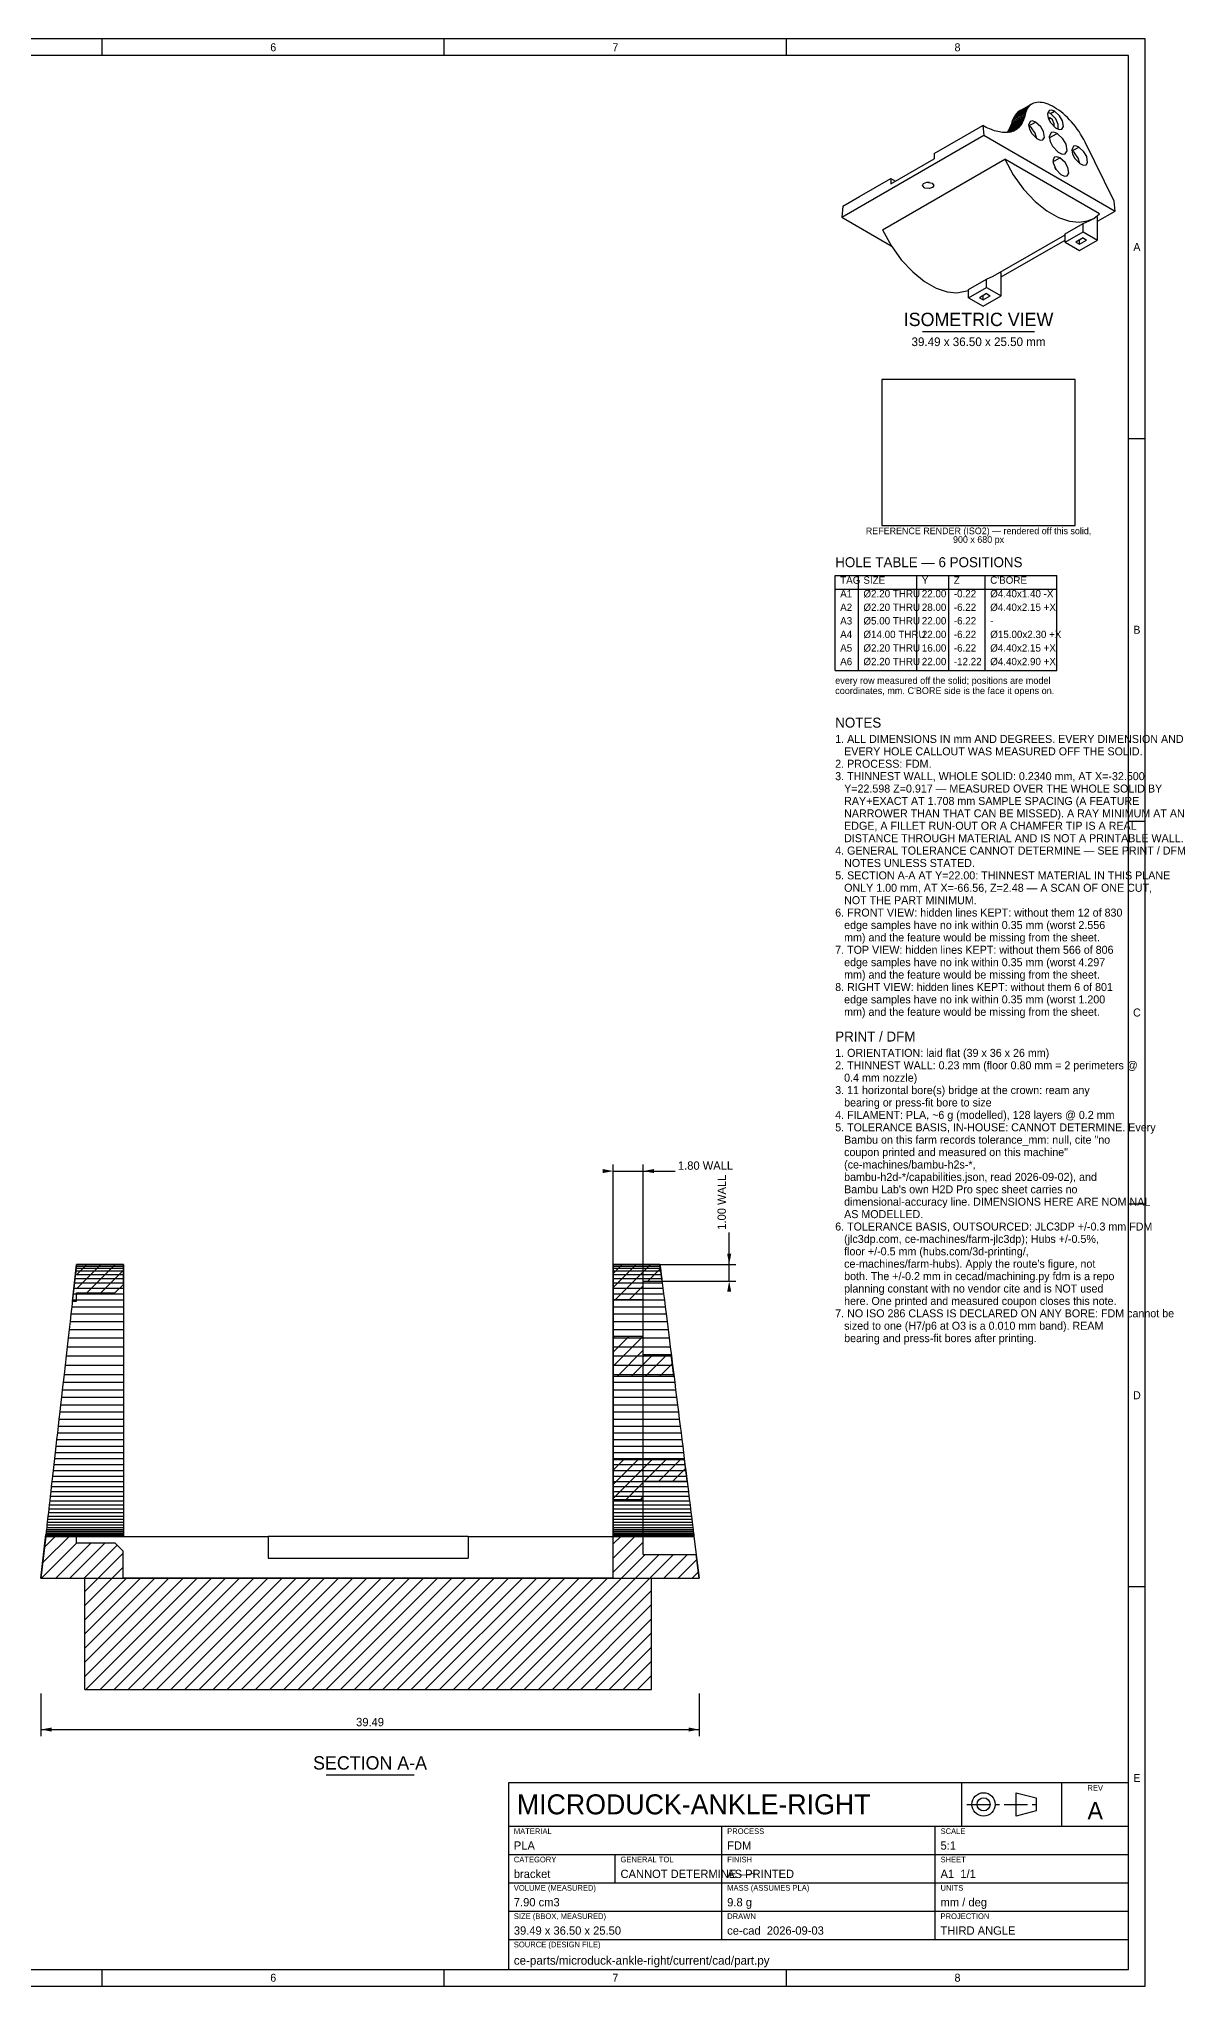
# Model space of a CAD drawing. Header units: millimetres. Extents: x 5 to 848, y 5 to 589.
# Drawn here: x 504 to 848, y 5 to 589 of the extents above; entities that cross this region are included whole.
import ezdxf
from ezdxf.enums import TextEntityAlignment as Align

# ---------------------------------------------------------------- set-up
doc = ezdxf.new("R2010")
doc.units = ezdxf.units.MM
doc.linetypes.add('CENTER', pattern=[11.2, 7, -1.4, 1.4, -1.4])
for name, color, linetype in [('CENTER', 4, 'CENTER'), ('DIM', 3, 'CONTINUOUS'), ('FRAME', 7, 'CONTINUOUS'), ('HATCH', 5, 'CONTINUOUS'), ('SECTION', 7, 'CONTINUOUS'), ('TEXT', 3, 'CONTINUOUS'), ('TITLE', 7, 'CONTINUOUS'), ('VISIBLE', 7, 'CONTINUOUS')]:
    doc.layers.add(name, color=color, linetype=linetype)

msp = doc.modelspace()

# ---------------------------------------------------------------- linework, layer by layer
at = {"layer": 'CENTER'}
msp.add_line((782.5, 59.5), (804.75, 59.5), dxfattribs=at)
at = {"layer": 'DIM'}
for p, q in [((676.43, 136.043752), (676.43, 251.4375)), ((685.43, 136.043752), (685.43, 251.4375)), ((676.43, 249.4375), (685.43, 249.4375)), ((685.43, 249.4375), (695.03, 249.4375)), ((711.2, 221.4375), (711.2, 231.0375)), ((686.945829, 221.4375), (713.2, 221.4375)), ((686.945829, 216.4375), (713.2, 216.4375)), ((711.2, 216.4375), (711.2, 221.4375)), ((504.75, 92.7375), (504.75, 79.9375)), ((702.2, 92.7375), (702.2, 79.9375)), ((504.75, 81.9375), (702.2, 81.9375))]:
    msp.add_line(p, q, dxfattribs=at)
for points in [[(676.43, 249.4375), (673.23, 250.0455), (673.23, 248.8295)], [(685.43, 249.4375), (688.63, 248.8295), (688.63, 250.0455)], [(711.2, 221.4375), (711.808, 224.6375), (710.592, 224.6375)], [(711.2, 216.4375), (710.592, 213.2375), (711.808, 213.2375)], [(504.75, 81.9375), (507.95, 81.3295), (507.95, 82.5455)], [(702.2, 81.9375), (699, 82.5455), (699, 81.3295)]]:
    msp.add_solid(points, dxfattribs=at)
at = {"layer": 'FRAME'}
for p, q in [((831, 584), (10, 584)), ((831, 10), (831, 584)), ((831, 66), (645, 66)), ((645, 66), (645, 10)), ((831, 10), (831, 66)), ((10, 10), (831, 10)), ((645, 10), (831, 10))]:
    msp.add_line(p, q, dxfattribs=at)
at = {"layer": 'HATCH'}
for p, q in [((515.43, 214.115429), (522.752071, 221.4375)), ((515.43, 218.35807), (518.50943, 221.4375)), ((518.494712, 212.9375), (526.994712, 221.4375)), ((522.737352, 212.9375), (529.48, 219.680148)), ((676.38, 214.489997), (683.327503, 221.4375)), ((676.38, 218.732638), (679.084862, 221.4375)), ((677.070143, 210.9375), (687.570143, 221.4375)), ((686.812784, 216.4375), (690.583737, 220.208453)), ((691.055425, 216.4375), (691.055431, 216.437506)), ((529.479639, 215.437146), (529.48, 215.437507)), ((681.312784, 210.9375), (685.43, 215.054716)), ((676.38, 190.910318), (685.407182, 199.9375)), ((676.38, 195.152959), (681.164541, 199.9375)), ((676.38, 199.395599), (676.921901, 199.9375)), ((677.649823, 187.9375), (685.43, 195.717677)), ((681.892464, 187.9375), (688.392464, 194.4375)), ((686.135104, 187.9375), (692.635104, 194.4375)), ((690.377745, 187.9375), (694.148698, 191.708453)), ((694.620386, 187.9375), (694.620392, 187.937506)), ((676.38, 151.227457), (688.090043, 162.9375)), ((676.38, 155.470098), (683.847402, 162.9375)), ((676.38, 159.712739), (679.604761, 162.9375)), ((685.832684, 156.4375), (692.332684, 162.9375)), ((690.075324, 156.4375), (696.575324, 162.9375)), ((694.317965, 156.4375), (698.088918, 160.208453)), ((680.332684, 150.9375), (685.43, 156.034816)), ((698.560606, 156.4375), (698.560612, 156.437506)), ((684.575324, 150.9375), (685.43, 151.792176)), ((505.266277, 131.891099), (513.812677, 140.4375)), ((505.809481, 136.676945), (509.570037, 140.4375)), ((504.960318, 127.3425), (515.555318, 137.9375)), ((509.202959, 127.3425), (519.797959, 137.9375)), ((513.445599, 127.3425), (524.040599, 137.9375)), ((517.68824, 127.3425), (527.613319, 137.267579)), ((517.93, 123.341619), (529.43, 134.841619)), ((645.503586, 93.9375), (686.003586, 134.4375)), ((649.746227, 93.9375), (690.246227, 134.4375)), ((653.988867, 93.9375), (694.488867, 134.4375)), ((676.43, 133.349195), (683.018305, 139.9375)), ((676.43, 137.591836), (678.775664, 139.9375)), ((676.43, 129.106555), (685.43, 138.106555)), ((691.636508, 127.3425), (698.731508, 134.4375)), ((517.93, 119.098979), (529.43, 130.598979)), ((695.879149, 127.3425), (701.497252, 132.960603)), ((700.121789, 127.3425), (701.968946, 129.189656)), ((517.93, 97.885775), (547.386725, 127.3425)), ((517.93, 102.128416), (543.144084, 127.3425)), ((517.93, 106.371057), (538.901443, 127.3425)), ((517.93, 110.613697), (534.658803, 127.3425)), ((517.93, 114.856338), (530.416162, 127.3425)), ((518.224365, 93.9375), (551.629365, 127.3425)), ((522.467006, 93.9375), (555.872006, 127.3425)), ((526.709647, 93.9375), (560.114647, 127.3425)), ((530.952288, 93.9375), (564.357288, 127.3425)), ((535.194928, 93.9375), (568.599928, 127.3425)), ((539.437569, 93.9375), (572.842569, 127.3425)), ((543.68021, 93.9375), (577.08521, 127.3425)), ((547.92285, 93.9375), (581.32785, 127.3425)), ((552.165491, 93.9375), (585.570491, 127.3425)), ((556.408132, 93.9375), (589.813132, 127.3425)), ((560.650772, 93.9375), (594.055772, 127.3425)), ((564.893413, 93.9375), (598.298413, 127.3425)), ((569.136054, 93.9375), (602.541054, 127.3425)), ((573.378694, 93.9375), (606.783694, 127.3425)), ((577.621335, 93.9375), (611.026335, 127.3425)), ((581.863976, 93.9375), (615.268976, 127.3425)), ((586.106616, 93.9375), (619.511616, 127.3425)), ((590.349257, 93.9375), (623.754257, 127.3425)), ((594.591898, 93.9375), (627.996898, 127.3425)), ((598.834538, 93.9375), (632.239538, 127.3425)), ((603.077179, 93.9375), (636.482179, 127.3425)), ((607.31982, 93.9375), (640.72482, 127.3425)), ((611.562461, 93.9375), (644.967461, 127.3425)), ((615.805101, 93.9375), (649.210101, 127.3425)), ((620.047742, 93.9375), (653.452742, 127.3425)), ((624.290383, 93.9375), (657.695383, 127.3425)), ((628.533023, 93.9375), (661.938023, 127.3425)), ((632.775664, 93.9375), (666.180664, 127.3425)), ((637.018305, 93.9375), (670.423305, 127.3425)), ((641.260945, 93.9375), (674.665945, 127.3425)), ((658.231508, 93.9375), (687.93, 123.635992)), ((662.474149, 93.9375), (687.93, 119.393351)), ((666.716789, 93.9375), (687.93, 115.150711)), ((670.95943, 93.9375), (687.93, 110.90807)), ((675.202071, 93.9375), (687.93, 106.665429)), ((679.444712, 93.9375), (687.93, 102.422788)), ((683.687352, 93.9375), (687.93, 98.180148)), ((687.929993, 93.9375), (687.93, 93.937507))]:
    msp.add_line(p, q, dxfattribs=at)
at = {"layer": 'SECTION'}
for p, q in [((514.181475, 210.4375), (515.43, 221.4375)), ((529.48, 221.4375), (515.43, 221.4375)), ((529.48, 215.4375), (529.48, 221.4375)), ((676.38, 210.9375), (676.38, 221.4375)), ((690.43, 221.4375), (676.38, 221.4375)), ((685.43, 210.9375), (685.43, 216.4375)), ((685.43, 216.4375), (691.055432, 216.4375)), ((691.055432, 216.4375), (690.43, 221.4375)), ((514.181475, 210.4375), (515.43, 210.4375)), ((515.43, 212.9375), (526.93, 212.9375)), ((515.43, 210.4375), (515.43, 212.9375)), ((526.93, 212.9375), (529.48, 215.4375)), ((676.38, 210.9375), (685.43, 210.9375)), ((676.38, 187.9375), (676.38, 199.9375)), ((676.38, 199.9375), (685.43, 199.9375)), ((685.43, 194.4375), (685.43, 199.9375)), ((685.43, 194.4375), (693.807331, 194.4375)), ((694.620393, 187.9375), (693.807331, 194.4375)), ((676.38, 187.9375), (694.620393, 187.9375)), ((676.38, 150.9375), (676.38, 162.9375)), ((676.38, 162.9375), (697.747551, 162.9375)), ((698.560613, 156.4375), (697.747551, 162.9375)), ((685.43, 150.9375), (685.43, 156.4375)), ((685.43, 156.4375), (698.560613, 156.4375)), ((676.38, 150.9375), (685.43, 150.9375)), ((504.75, 127.3425), (506.236313, 140.4375)), ((506.236313, 140.4375), (515.43, 140.4375)), ((515.43, 137.9375), (515.43, 140.4375)), ((515.43, 137.9375), (526.93, 137.9375)), ((526.93, 137.9375), (529.43, 135.48652)), ((529.43, 127.3425), (529.43, 135.48652)), ((676.43, 127.3425), (676.43, 139.9375)), ((676.43, 139.9375), (685.43, 139.9375)), ((685.43, 134.4375), (685.43, 139.9375)), ((685.43, 134.4375), (701.312512, 134.4375)), ((702.2, 127.3425), (701.312512, 134.4375)), ((504.75, 127.3425), (517.93, 127.3425)), ((517.93, 93.9375), (517.93, 127.3425)), ((676.43, 127.3425), (529.43, 127.3425)), ((687.93, 127.3425), (702.2, 127.3425)), ((687.93, 93.9375), (687.93, 127.3425)), ((517.93, 93.9375), (687.93, 93.9375))]:
    msp.add_line(p, q, dxfattribs=at)
at = {"layer": 'TEXT'}
for p, q in [((769.2, 501.27944), (802.8, 501.27944)), ((590.275, 68.3375), (616.675, 68.3375))]:
    msp.add_line(p, q, dxfattribs=at)
at = {"layer": 'TITLE'}
for p, q in [((836, 589), (5, 589)), ((523.125, 584), (523.125, 589)), ((625.75, 584), (625.75, 589)), ((728.375, 584), (728.375, 589)), ((836, 5), (836, 589)), ((815, 486.87944), (757, 486.87944)), ((757, 486.87944), (757, 443.057218)), ((815, 443.057218), (815, 486.87944)), ((831, 469.2), (836, 469.2)), ((757, 443.057218), (815, 443.057218)), ((743, 428.057218), (809.48, 428.057218)), ((743, 399.567218), (743, 428.057218)), ((749.96, 399.567218), (749.96, 428.057218)), ((767.48, 399.567218), (767.48, 428.057218)), ((777.08, 399.567218), (777.08, 428.057218)), ((788, 399.567218), (788, 428.057218)), ((809.48, 399.567218), (809.48, 428.057218)), ((743, 423.987218), (809.48, 423.987218)), ((743, 399.567218), (809.48, 399.567218)), ((831, 354.4), (836, 354.4)), ((831, 239.6), (836, 239.6)), ((831, 124.8), (836, 124.8)), ((781, 53), (781, 66)), ((811, 53), (811, 66)), ((797.3, 56), (797.3, 63)), ((797.3, 63), (803.25, 61.46)), ((803.25, 61.46), (803.25, 57.54)), ((645, 53), (831, 53)), ((709, 19), (709, 53)), ((773, 19), (773, 53)), ((803.25, 57.54), (797.3, 56)), ((645, 44.5), (831, 44.5)), ((677, 36), (677, 44.5)), ((645, 36), (831, 36)), ((645, 27.5), (831, 27.5)), ((645, 19), (831, 19)), ((523.125, 5), (523.125, 10)), ((625.75, 5), (625.75, 10)), ((728.375, 5), (728.375, 10)), ((5, 5), (836, 5))]:
    msp.add_line(p, q, dxfattribs=at)
for radius in [3.5, 1.96]:
    msp.add_circle((787.5, 59.5), radius, dxfattribs=at)
at = {"layer": 'VISIBLE'}
for p, q in [((796.226289, 564.648234), (800.072962, 566.869111)), ((796.468237, 565.204201), (800.239551, 567.38157)), ((796.748837, 565.718218), (800.446919, 567.853307)), ((797.066903, 566.188112), (800.694189, 568.282327)), ((797.421089, 566.611894), (797.066903, 566.188112)), ((797.421089, 566.611894), (800.980316, 568.666815)), ((797.809896, 566.987772), (797.421089, 566.611894)), ((797.809896, 566.987772), (801.304088, 569.005144)), ((798.23168, 567.314155), (797.809896, 566.987772)), ((798.23168, 567.314155), (801.664135, 569.295884)), ((798.684656, 567.589663), (798.23168, 567.314155)), ((798.684656, 567.589663), (802.058936, 569.537804)), ((800.072962, 566.869111), (799.947857, 566.3181)), ((800.239551, 567.38157), (800.072962, 566.869111)), ((800.446919, 567.853307), (800.239551, 567.38157)), ((800.694189, 568.282327), (800.446919, 567.853307)), ((800.980316, 568.666815), (800.694189, 568.282327)), ((801.304088, 569.005144), (800.980316, 568.666815)), ((801.664135, 569.295884), (801.304088, 569.005144)), ((802.058936, 569.537804), (801.664135, 569.295884)), ((802.486819, 569.729881), (802.058936, 569.537804)), ((802.945974, 569.871302), (802.486819, 569.729881)), ((803.434459, 569.961469), (802.945974, 569.871302)), ((803.950207, 570), (803.434459, 569.961469)), ((804.491037, 569.986733), (803.950207, 570)), ((805.05466, 569.921723), (804.491037, 569.986733)), ((805.638693, 569.805246), (805.05466, 569.921723)), ((806.240663, 569.637794), (805.638693, 569.805246)), ((806.858026, 569.420077), (806.240663, 569.637794)), ((807.180423, 567.550768), (806.676753, 566.414196)), ((807.558047, 566.633324), (806.738506, 566.937964)), ((807.488168, 569.153014), (806.858026, 569.420077)), ((807.886231, 567.663169), (807.180423, 567.550768)), ((808.133584, 568.793088), (807.488168, 569.153014)), ((807.558047, 566.633324), (808.772116, 567.334267)), ((809.14004, 565.02261), (807.558047, 566.633324)), ((808.772116, 567.334267), (807.886231, 567.663169)), ((809.431206, 568.043906), (808.133584, 568.793088)), ((810.317065, 565.919044), (808.772116, 567.334267)), ((810.082648, 567.61693), (809.431206, 568.043906)), ((810.73602, 567.124078), (810.082648, 567.61693)), ((811.385766, 566.591594), (810.73602, 567.124078)), ((812.029137, 566.021731), (811.385766, 566.591594)), ((782.040821, 560.022539), (787.27579, 563.044949)), ((787.27579, 563.044949), (787.613239, 560.124713)), ((787.795116, 562.754513), (787.27579, 563.044949)), ((788.311451, 562.484584), (787.795116, 562.754513)), ((788.824137, 562.235507), (788.311451, 562.484584)), ((789.332519, 562.0076), (788.824137, 562.235507)), ((789.835948, 561.801154), (789.332519, 562.0076)), ((790.333782, 561.616433), (789.835948, 561.801154)), ((790.825383, 561.453672), (790.333782, 561.616433)), ((791.310125, 561.31308), (790.825383, 561.453672)), ((791.787389, 561.194835), (791.310125, 561.31308)), ((792.256565, 561.099089), (791.787389, 561.194835)), ((792.717054, 561.025964), (792.256565, 561.099089)), ((793.168268, 560.975554), (792.717054, 561.025964)), ((793.609631, 560.947923), (793.168268, 560.975554)), ((794.040579, 560.943105), (793.609631, 560.947923)), ((794.460563, 560.961108), (794.040579, 560.943105)), ((794.869045, 561.001909), (794.460563, 560.961108)), ((794.577249, 561.037778), (794.522904, 560.967335)), ((794.577249, 561.037778), (798.918171, 563.544011)), ((794.834369, 561.411996), (794.577249, 561.037778)), ((794.834369, 561.411996), (799.118672, 563.885539)), ((795.075152, 561.805919), (794.834369, 561.411996)), ((794.852302, 561.000236), (798.700478, 563.221982)), ((795.265505, 561.065454), (794.869045, 561.001909)), ((795.075152, 561.805919), (799.301723, 564.246131)), ((795.299292, 562.219045), (795.075152, 561.805919)), ((795.249494, 561.062888), (798.465869, 562.919863)), ((795.649435, 561.151664), (795.265505, 561.065454)), ((795.299292, 562.219045), (799.467091, 564.625325)), ((795.506502, 562.650845), (795.299292, 562.219045)), ((795.506502, 562.650845), (799.614566, 565.022637)), ((795.696518, 563.10077), (795.506502, 562.650845)), ((795.634264, 561.148257), (798.214644, 562.63804)), ((796.020347, 561.260427), (795.649435, 561.151664)), ((795.696518, 563.10077), (799.743958, 565.43756)), ((795.869096, 563.568244), (795.696518, 563.10077)), ((795.869096, 563.568244), (799.855102, 565.869565)), ((796.024017, 564.05267), (795.869096, 563.568244)), ((796.006196, 561.256278), (797.947125, 562.376873)), ((796.377765, 561.391606), (796.020347, 561.260427)), ((796.024017, 564.05267), (799.947857, 566.3181)), ((796.226289, 564.648234), (796.024017, 564.05267)), ((796.468237, 565.204201), (796.226289, 564.648234)), ((796.365009, 561.386924), (797.663652, 562.136696)), ((796.721234, 561.545032), (796.377765, 561.391606)), ((796.748837, 565.718218), (796.468237, 565.204201)), ((796.71096, 561.540442), (797.364589, 561.917815)), ((797.050315, 561.72051), (796.721234, 561.545032)), ((797.066903, 566.188112), (796.748837, 565.718218)), ((797.364589, 561.917815), (797.050315, 561.72051)), ((797.663652, 562.136696), (797.364589, 561.917815)), ((797.947125, 562.376873), (797.663652, 562.136696)), ((798.214644, 562.63804), (797.947125, 562.376873)), ((798.465869, 562.919863), (798.214644, 562.63804)), ((798.700478, 563.221982), (798.465869, 562.919863)), ((798.918171, 563.544011), (798.700478, 563.221982)), ((799.118672, 563.885539), (798.918171, 563.544011)), ((799.301723, 564.246131), (799.118672, 563.885539)), ((799.467091, 564.625325), (799.301723, 564.246131)), ((799.614566, 565.022637), (799.467091, 564.625325)), ((799.743958, 565.43756), (799.614566, 565.022637)), ((799.855102, 565.869565), (799.743958, 565.43756)), ((799.947857, 566.3181), (799.855102, 565.869565)), ((801.515763, 564.280275), (801.012093, 563.143703)), ((801.012093, 563.143703), (801.261712, 561.938925)), ((801.083511, 562.895249), (801.023684, 562.92892)), ((801.083511, 562.895249), (803.107456, 564.063774)), ((801.864248, 562.292008), (801.083511, 562.895249)), ((801.261712, 561.938925), (801.93572, 560.646017)), ((802.221571, 564.392676), (801.515763, 564.280275)), ((802.971522, 560.725786), (801.864248, 562.292008)), ((801.93572, 560.646017), (803.433694, 559.093778)), ((803.107456, 564.063774), (802.221571, 564.392676)), ((803.443668, 559.086921), (802.971522, 560.725786)), ((804.652405, 562.648551), (803.107456, 564.063774)), ((805.484058, 561.211094), (804.652405, 562.648551)), ((805.767832, 559.465492), (805.484058, 561.211094)), ((806.676753, 566.414196), (806.926372, 565.209418)), ((807.558047, 565.262697), (806.859172, 565.403439)), ((806.926372, 565.209418), (807.60038, 563.91651)), ((807.027498, 564.956384), (807.558047, 565.262697)), ((807.732756, 560.922151), (807.160404, 559.630592)), ((807.181223, 559.313422), (809.541498, 560.676128)), ((808.147442, 564.741504), (807.558047, 565.262697)), ((807.60038, 563.91651), (809.098354, 562.364271)), ((808.534811, 561.049879), (807.732756, 560.922151)), ((808.705296, 563.581432), (808.147442, 564.741504)), ((809.541498, 560.676128), (808.534811, 561.049879)), ((808.64709, 562.718087), (808.705296, 563.581432)), ((809.098354, 562.364271), (810.133442, 561.88617)), ((809.839771, 563.331547), (809.14004, 565.02261)), ((811.297122, 559.067919), (809.541498, 560.676128)), ((809.87522, 561.958073), (809.839771, 563.331547)), ((810.133442, 561.88617), (810.957718, 561.97815)), ((811.148718, 564.481587), (810.317065, 565.919044)), ((810.957718, 561.97815), (811.432492, 562.735985)), ((811.432492, 562.735985), (811.148718, 564.481587)), ((812.663413, 565.416899), (812.029137, 566.021731)), ((813.285908, 564.779657), (812.663413, 565.416899)), ((813.893991, 564.112702), (813.285908, 564.779657)), ((814.485087, 563.418854), (813.893991, 564.112702)), ((815.056698, 562.701049), (814.485087, 563.418854)), ((815.606404, 561.962323), (815.056698, 562.701049)), ((816.13188, 561.205802), (815.606404, 561.962323)), ((816.630904, 560.434687), (816.13188, 561.205802)), ((745, 535.521948), (787.613239, 560.124713)), ((772.663535, 554.60856), (782.040821, 560.022539)), ((787.613239, 560.124713), (827, 537.384755)), ((803.433694, 559.093778), (804.468782, 558.615677)), ((804.468782, 558.615677), (805.293058, 558.707657)), ((805.293058, 558.707657), (805.767832, 559.465492)), ((807.160404, 559.630592), (807.444062, 558.261526)), ((807.444062, 558.261526), (808.20998, 556.792313)), ((808.20998, 556.792313), (809.912224, 555.028404)), ((809.912224, 555.028404), (811.08846, 554.485108)), ((812.242182, 557.434446), (811.297122, 559.067919)), ((812.025137, 554.589631), (812.564653, 555.450807)), ((812.564653, 555.450807), (812.242182, 557.434446)), ((814.464835, 556.804125), (813.961165, 555.667552)), ((813.961165, 555.667552), (814.210785, 554.462774)), ((814.032583, 555.419099), (813.972756, 555.452769)), ((814.032583, 555.419099), (816.056528, 556.587624)), ((814.813321, 554.815858), (814.032583, 555.419099)), ((815.170643, 556.916525), (814.464835, 556.804125)), ((815.920594, 553.249636), (814.813321, 554.815858)), ((816.056528, 556.587624), (815.170643, 556.916525)), ((817.601477, 555.1724), (816.056528, 556.587624)), ((817.101363, 559.652238), (816.630904, 560.434687)), ((817.541268, 558.861768), (817.101363, 559.652238)), ((817.948757, 558.066619), (817.541268, 558.861768)), ((818.43313, 553.734944), (817.601477, 555.1724)), ((826.662552, 540.304992), (817.948757, 558.066619)), ((757.208589, 531.757838), (793.897627, 552.940264)), ((759.714462, 545.515069), (772.663535, 552.991219)), ((772.663535, 554.60856), (772.663535, 552.991219)), ((822.297556, 536.543557), (793.897627, 552.940264)), ((793.897627, 552.940264), (796.432231, 548.261645)), ((808.314826, 552.11795), (810.391868, 553.317131)), ((808.800175, 553.533632), (808.349969, 552.889789)), ((808.349969, 552.889789), (808.363002, 551.821605)), ((808.363002, 551.821605), (809.220132, 549.899374)), ((809.505983, 553.646032), (808.800175, 553.533632)), ((809.327621, 549.745477), (808.891502, 550.437866)), ((809.220132, 549.899374), (810.718107, 548.347134)), ((810.391868, 553.317131), (809.505983, 553.646032)), ((811.936817, 551.901907), (810.391868, 553.317131)), ((811.08846, 554.485108), (812.025137, 554.589631)), ((812.76847, 550.464451), (811.936817, 551.901907)), ((813.052245, 548.718849), (812.76847, 550.464451)), ((814.210785, 554.462774), (814.884792, 553.169867)), ((814.884792, 553.169867), (816.382767, 551.617627)), ((816.39274, 551.61077), (815.920594, 553.249636)), ((816.382767, 551.617627), (817.417854, 551.139527)), ((817.417854, 551.139527), (818.24213, 551.231507)), ((818.24213, 551.231507), (818.716905, 551.989342)), ((818.716905, 551.989342), (818.43313, 553.734944)), ((750.337176, 541.71843), (759.714462, 547.132409)), ((759.714462, 547.132409), (761.11512, 546.323739)), ((759.714462, 547.132409), (759.714462, 545.515069)), ((769.192498, 545.05217), (769.514595, 545.62303)), ((769.923761, 544.252097), (769.192498, 545.05217)), ((769.514595, 545.62303), (770.500861, 545.997475)), ((771.241473, 544.106866), (769.923761, 544.252097)), ((771.316087, 545.986689), (770.426247, 545.986689)), ((770.500861, 545.997475), (772.058166, 545.737484)), ((772.22774, 544.481311), (771.241473, 544.106866)), ((772.058166, 545.737484), (772.549836, 545.05217)), ((772.549836, 545.05217), (772.22774, 544.481311)), ((796.432231, 548.261645), (799.512482, 543.957439)), ((799.512482, 543.957439), (802.945459, 540.28264)), ((810.718107, 548.347134), (811.753194, 547.869034)), ((811.753194, 547.869034), (812.57747, 547.961014)), ((812.57747, 547.961014), (813.052245, 548.718849)), ((745.306198, 538.813794), (745, 535.521948)), ((745.306198, 538.813794), (750.337176, 541.71843)), ((802.945459, 540.28264), (806.511277, 537.415843)), ((806.511277, 537.415843), (810.002184, 535.43702)), ((821.654191, 534.298351), (827, 537.384755)), ((827, 537.384755), (826.662552, 540.304992)), ((745, 535.521948), (759.811231, 526.97068)), ((757.208589, 531.757838), (759.743193, 527.079219)), ((810.002184, 535.43702), (813.255339, 534.332216)), ((811.942387, 530.550388), (817.337834, 533.665451)), ((813.255339, 534.332216), (816.170263, 534.021892)), ((816.170263, 534.021892), (818.707447, 534.40267)), ((817.337834, 533.665451), (819.348005, 534.499882)), ((817.337834, 531.183289), (817.337834, 533.665451)), ((818.707447, 534.40267), (820.535004, 535.185196)), ((819.348005, 534.499882), (820.535004, 535.185196)), ((820.535004, 535.185196), (822.297556, 536.543557)), ((821.348574, 535.720825), (821.654191, 535.544376)), ((821.654191, 528.691238), (821.654191, 535.544376)), ((759.743193, 527.079219), (762.823444, 522.775013)), ((790.428411, 517.803147), (811.942387, 530.224247)), ((792.734597, 517.601615), (811.942387, 528.691238)), ((811.942387, 528.068226), (817.337834, 531.183289)), ((811.942387, 528.068226), (811.942387, 530.550388)), ((811.942387, 528.068226), (816.258745, 525.576176)), ((817.337834, 529.314251), (815.179655, 528.068226)), ((815.179655, 528.068226), (816.258745, 527.445213)), ((816.258745, 525.576176), (821.654191, 528.691238)), ((816.258745, 527.445213), (818.416923, 528.691238)), ((816.258745, 527.445213), (816.258745, 528.691238)), ((817.337834, 531.183289), (821.654191, 528.691238)), ((817.337834, 529.314251), (818.416923, 528.691238)), ((762.823444, 522.775013), (766.256421, 519.100214)), ((766.256421, 519.100214), (769.822239, 516.233417)), ((769.822239, 516.233417), (773.313146, 514.254594)), ((773.313146, 514.254594), (776.566301, 513.14979)), ((783.022792, 513.853653), (788.418239, 516.968715)), ((783.022792, 511.37149), (788.418239, 514.486553)), ((788.418239, 516.968715), (790.428411, 517.803147)), ((788.418239, 514.486553), (788.418239, 516.968715)), ((788.418239, 514.486553), (792.734597, 511.994503)), ((792.486062, 518.991132), (792.734597, 518.84764)), ((792.734597, 511.994503), (792.734597, 518.84764)), ((776.566301, 513.14979), (779.481225, 512.839466)), ((779.481225, 512.839466), (783.022792, 513.58663)), ((783.005877, 513.579245), (783.022792, 513.569478)), ((783.022792, 511.37149), (783.022792, 513.853653)), ((783.022792, 511.37149), (787.33915, 508.87944)), ((788.418239, 512.617515), (786.260061, 511.37149)), ((786.260061, 511.37149), (787.33915, 510.748478)), ((787.33915, 508.87944), (792.734597, 511.994503)), ((787.33915, 510.748478), (789.497329, 511.994503)), ((787.33915, 510.748478), (787.33915, 511.994503)), ((788.418239, 512.617515), (789.497329, 511.994503)), ((815, 486.87944), (757, 486.87944)), ((757, 486.87944), (757, 443.057218)), ((815, 443.057218), (815, 486.87944)), ((757, 443.057218), (815, 443.057218)), ((514.9566, 217.266657), (514.800958, 215.895391)), ((515.092156, 218.460965), (514.9566, 217.266657)), ((514.9566, 217.266657), (529.48, 217.266657)), ((515.207055, 219.473263), (515.092156, 218.460965)), ((515.092156, 218.460965), (529.48, 218.460965)), ((515.300808, 220.299268), (515.207055, 219.473263)), ((515.207055, 219.473263), (529.48, 219.473263)), ((515.37302, 220.935486), (515.300808, 220.299268)), ((515.300808, 220.299268), (529.48, 220.299268)), ((515.423386, 221.379225), (515.37302, 220.935486)), ((515.37302, 220.935486), (529.48, 220.935486)), ((515.43, 221.4375), (515.423386, 221.379225)), ((515.423386, 221.379225), (529.48, 221.379225)), ((529.48, 221.4375), (529.48, 221.379225)), ((529.48, 221.379225), (529.48, 220.935486)), ((529.48, 220.935486), (529.48, 220.299268)), ((529.48, 220.299268), (529.48, 219.473263)), ((529.48, 219.473263), (529.48, 218.460965)), ((529.48, 218.460965), (529.48, 217.266657)), ((529.48, 217.266657), (529.48, 215.895391)), ((676.38, 221.4375), (676.38, 221.379225)), ((676.38, 221.379225), (676.38, 220.935486)), ((676.38, 221.379225), (690.437289, 221.379225)), ((676.38, 220.935486), (676.38, 220.299268)), ((676.38, 220.935486), (690.492795, 220.935486)), ((676.38, 220.299268), (676.38, 219.473263)), ((676.38, 220.299268), (690.572377, 220.299268)), ((676.38, 219.473263), (676.38, 218.460965)), ((676.38, 219.473263), (690.675699, 219.473263)), ((676.38, 218.460965), (676.38, 217.266657)), ((676.38, 218.460965), (690.802324, 218.460965)), ((676.38, 217.266657), (676.38, 215.895391)), ((676.38, 217.266657), (690.951716, 217.266657)), ((690.43, 221.4375), (690.437289, 221.379225)), ((690.437289, 221.379225), (690.492795, 220.935486)), ((690.492795, 220.935486), (690.572377, 220.299268)), ((690.572377, 220.299268), (690.675699, 219.473263)), ((690.675699, 219.473263), (690.802324, 218.460965)), ((690.802324, 218.460965), (690.951716, 217.266657)), ((690.951716, 217.266657), (691.123242, 215.895391)), ((514.220514, 210.781451), (513.991922, 208.767466)), ((514.432135, 212.645915), (514.220514, 210.781451)), ((514.220514, 210.781451), (529.48, 210.781451)), ((514.625889, 214.352969), (514.432135, 212.645915)), ((514.432135, 212.645915), (529.48, 212.645915)), ((514.800958, 215.895391), (514.625889, 214.352969)), ((514.625889, 214.352969), (529.48, 214.352969)), ((514.800958, 215.895391), (529.48, 215.895391)), ((529.48, 215.895391), (529.48, 214.352969)), ((529.48, 214.352969), (529.48, 212.645915)), ((529.48, 212.645915), (529.48, 210.781451)), ((529.48, 210.781451), (529.48, 208.767466)), ((676.38, 215.895391), (676.38, 214.352969)), ((676.38, 215.895391), (691.123242, 215.895391)), ((676.38, 214.352969), (676.38, 212.645915)), ((676.38, 214.352969), (691.316178, 214.352969)), ((676.38, 212.645915), (676.38, 210.781451)), ((676.38, 212.645915), (691.529707, 212.645915)), ((676.38, 210.781451), (676.38, 208.767466)), ((676.38, 210.781451), (691.762926, 210.781451)), ((691.123242, 215.895391), (691.316178, 214.352969)), ((691.316178, 214.352969), (691.529707, 212.645915)), ((691.529707, 212.645915), (691.762926, 210.781451)), ((691.762926, 210.781451), (692.014848, 208.767466)), ((513.747326, 206.612478), (513.48776, 204.325606)), ((513.991922, 208.767466), (513.747326, 206.612478)), ((513.747326, 206.612478), (529.48, 206.612478)), ((513.991922, 208.767466), (529.48, 208.767466)), ((529.48, 208.767466), (529.48, 206.612478)), ((529.48, 206.612478), (529.48, 204.325606)), ((676.38, 208.767466), (676.38, 206.612478)), ((676.38, 208.767466), (692.014848, 208.767466)), ((676.38, 206.612478), (676.38, 204.325606)), ((676.38, 206.612478), (692.284408, 206.612478)), ((692.014848, 208.767466), (692.284408, 206.612478)), ((692.284408, 206.612478), (692.570464, 204.325606)), ((512.928173, 199.395419), (512.630518, 196.772963)), ((513.214324, 201.916522), (512.928173, 199.395419)), ((512.928173, 199.395419), (529.48, 199.395419)), ((513.48776, 204.325606), (513.214324, 201.916522)), ((513.214324, 201.916522), (529.48, 201.916522)), ((513.48776, 204.325606), (529.48, 204.325606)), ((529.48, 204.325606), (529.48, 201.916522)), ((529.48, 201.916522), (529.48, 199.395419)), ((529.48, 199.395419), (529.48, 196.772963)), ((676.38, 204.325606), (676.38, 201.916522)), ((676.38, 204.325606), (692.570464, 204.325606)), ((676.38, 201.916522), (676.38, 199.395419)), ((676.38, 201.916522), (692.871808, 201.916522)), ((676.38, 199.395419), (676.38, 196.772963)), ((676.38, 199.395419), (693.187163, 199.395419)), ((692.570464, 204.325606), (692.871808, 201.916522)), ((692.871808, 201.916522), (693.187163, 199.395419)), ((693.187163, 199.395419), (693.515197, 196.772963)), ((512.322619, 194.060247), (512.005777, 191.268748)), ((512.630518, 196.772963), (512.322619, 194.060247)), ((512.322619, 194.060247), (529.48, 194.060247)), ((512.630518, 196.772963), (529.48, 196.772963)), ((529.48, 196.772963), (529.48, 194.060247)), ((529.48, 194.060247), (529.48, 191.268748)), ((676.38, 196.772963), (676.38, 194.060247)), ((676.38, 196.772963), (693.515197, 196.772963)), ((676.38, 194.060247), (676.38, 191.268748)), ((676.38, 194.060247), (693.854521, 194.060247)), ((693.515197, 196.772963), (693.854521, 194.060247)), ((693.854521, 194.060247), (694.203699, 191.268748)), ((511.681334, 188.410275), (511.41996, 186.107474)), ((512.005777, 191.268748), (511.681334, 188.410275)), ((511.681334, 188.410275), (529.48, 188.410275)), ((512.005777, 191.268748), (529.48, 191.268748)), ((529.48, 191.268748), (529.48, 188.410275)), ((529.48, 188.410275), (529.48, 186.107474)), ((676.38, 191.268748), (676.38, 188.410275)), ((676.38, 191.268748), (694.203699, 191.268748)), ((676.38, 188.410275), (676.38, 186.107474)), ((676.38, 188.410275), (694.561255, 188.410275)), ((694.203699, 191.268748), (694.561255, 188.410275)), ((694.561255, 188.410275), (694.849304, 186.107474)), ((510.906777, 181.586129), (510.655623, 179.373358)), ((511.161665, 183.83179), (510.906777, 181.586129)), ((510.906777, 181.586129), (529.48, 181.586129)), ((511.41996, 186.107474), (511.161665, 183.83179)), ((511.161665, 183.83179), (529.48, 183.83179)), ((511.41996, 186.107474), (529.48, 186.107474)), ((529.48, 186.107474), (529.48, 183.83179)), ((529.48, 183.83179), (529.48, 181.586129)), ((529.48, 181.586129), (529.48, 179.373358)), ((676.38, 186.107474), (676.38, 183.83179)), ((676.38, 186.107474), (694.849304, 186.107474)), ((676.38, 183.83179), (676.38, 181.586129)), ((676.38, 183.83179), (695.133961, 183.83179)), ((676.38, 181.586129), (676.38, 179.373358)), ((676.38, 181.586129), (695.414863, 181.586129)), ((694.849304, 186.107474), (695.133961, 183.83179)), ((695.133961, 183.83179), (695.414863, 181.586129)), ((695.414863, 181.586129), (695.69165, 179.373358)), ((510.408522, 177.196303), (510.165791, 175.057744)), ((510.655623, 179.373358), (510.408522, 177.196303)), ((510.408522, 177.196303), (529.48, 177.196303)), ((510.655623, 179.373358), (529.48, 179.373358)), ((529.48, 179.373358), (529.48, 177.196303)), ((529.48, 177.196303), (529.48, 175.057744)), ((676.38, 179.373358), (676.38, 177.196303)), ((676.38, 179.373358), (695.69165, 179.373358)), ((676.38, 177.196303), (676.38, 175.057744)), ((676.38, 177.196303), (695.96397, 177.196303)), ((695.69165, 179.373358), (695.96397, 177.196303)), ((695.96397, 177.196303), (696.231474, 175.057744)), ((509.69467, 170.906985), (509.466882, 168.900084)), ((509.927738, 172.960412), (509.69467, 170.906985)), ((509.69467, 170.906985), (529.48, 170.906985)), ((510.165791, 175.057744), (509.927738, 172.960412)), ((509.927738, 172.960412), (529.48, 172.960412)), ((510.165791, 175.057744), (529.48, 175.057744)), ((529.48, 175.057744), (529.48, 172.960412)), ((529.48, 172.960412), (529.48, 170.906985)), ((529.48, 170.906985), (529.48, 168.900084)), ((676.38, 175.057744), (676.38, 172.960412)), ((676.38, 175.057744), (696.231474, 175.057744)), ((676.38, 172.960412), (676.38, 170.906985)), ((676.38, 172.960412), (696.493822, 172.960412)), ((676.38, 170.906985), (676.38, 168.900084)), ((676.38, 170.906985), (696.750678, 170.906985)), ((696.231474, 175.057744), (696.493822, 172.960412)), ((696.493822, 172.960412), (696.750678, 170.906985)), ((696.750678, 170.906985), (697.001714, 168.900084)), ((509.028305, 165.03605), (508.818076, 163.183852)), ((509.244666, 166.942272), (509.028305, 165.03605)), ((509.028305, 165.03605), (529.48, 165.03605)), ((509.466882, 168.900084), (509.244666, 166.942272)), ((509.244666, 166.942272), (529.48, 166.942272)), ((509.466882, 168.900084), (529.48, 168.900084)), ((529.48, 168.900084), (529.48, 166.942272)), ((529.48, 166.942272), (529.48, 165.03605)), ((529.48, 165.03605), (529.48, 163.183852)), ((676.38, 168.900084), (676.38, 166.942272)), ((676.38, 168.900084), (697.001714, 168.900084)), ((676.38, 166.942272), (676.38, 165.03605)), ((676.38, 166.942272), (697.246609, 166.942272)), ((676.38, 165.03605), (676.38, 163.183852)), ((676.38, 165.03605), (697.485051, 165.03605)), ((697.001714, 168.900084), (697.246609, 166.942272)), ((697.246609, 166.942272), (697.485051, 165.03605)), ((697.485051, 165.03605), (697.716736, 163.183852)), ((508.226824, 157.974684), (508.043723, 156.361496)), ((508.41708, 159.650913), (508.226824, 157.974684)), ((508.226824, 157.974684), (529.48, 157.974684)), ((508.614248, 161.388041), (508.41708, 159.650913)), ((508.41708, 159.650913), (529.48, 159.650913)), ((508.818076, 163.183852), (508.614248, 161.388041)), ((508.614248, 161.388041), (529.48, 161.388041)), ((508.818076, 163.183852), (529.48, 163.183852)), ((529.48, 163.183852), (529.48, 161.388041)), ((529.48, 161.388041), (529.48, 159.650913)), ((529.48, 159.650913), (529.48, 157.974684)), ((529.48, 157.974684), (529.48, 156.361496)), ((676.38, 163.183852), (676.38, 161.388041)), ((676.38, 163.183852), (697.716736, 163.183852)), ((676.38, 161.388041), (676.38, 159.650913)), ((676.38, 161.388041), (697.941368, 161.388041)), ((676.38, 159.650913), (676.38, 157.974684)), ((676.38, 159.650913), (698.158659, 159.650913)), ((676.38, 157.974684), (676.38, 156.361496)), ((676.38, 157.974684), (698.368332, 157.974684)), ((697.716736, 163.183852), (697.941368, 161.388041)), ((697.941368, 161.388041), (698.158659, 159.650913)), ((698.158659, 159.650913), (698.368332, 157.974684)), ((698.368332, 157.974684), (698.57012, 156.361496)), ((507.539643, 151.920352), (507.387405, 150.579079)), ((507.699913, 153.332395), (507.539643, 151.920352)), ((507.539643, 151.920352), (529.48, 151.920352)), ((507.868011, 154.813407), (507.699913, 153.332395)), ((507.699913, 153.332395), (529.48, 153.332395)), ((508.043723, 156.361496), (507.868011, 154.813407)), ((507.868011, 154.813407), (529.48, 154.813407)), ((508.043723, 156.361496), (529.48, 156.361496)), ((529.48, 156.361496), (529.48, 154.813407)), ((529.48, 154.813407), (529.48, 153.332395)), ((529.48, 153.332395), (529.48, 151.920352)), ((529.48, 151.920352), (529.48, 150.579079)), ((676.38, 156.361496), (676.38, 154.813407)), ((676.38, 156.361496), (698.57012, 156.361496)), ((676.38, 154.813407), (676.38, 153.332395)), ((676.38, 154.813407), (698.763765, 154.813407)), ((676.38, 153.332395), (676.38, 151.920352)), ((676.38, 153.332395), (698.949019, 153.332395)), ((676.38, 151.920352), (676.38, 150.579079)), ((676.38, 151.920352), (699.125646, 151.920352)), ((698.57012, 156.361496), (698.763765, 154.813407)), ((698.763765, 154.813407), (698.949019, 153.332395)), ((698.949019, 153.332395), (699.125646, 151.920352)), ((699.125646, 151.920352), (699.293421, 150.579079)), ((506.98078, 146.996549), (506.862511, 145.954552)), ((507.107795, 148.115605), (506.98078, 146.996549)), ((506.98078, 146.996549), (529.48, 146.996549)), ((507.243395, 149.31029), (507.107795, 148.115605)), ((507.107795, 148.115605), (529.48, 148.115605)), ((507.387405, 150.579079), (507.243395, 149.31029)), ((507.243395, 149.31029), (529.48, 149.31029)), ((507.387405, 150.579079), (529.48, 150.579079)), ((529.48, 150.579079), (529.48, 149.31029)), ((529.48, 149.31029), (529.48, 148.115605)), ((529.48, 148.115605), (529.48, 146.996549)), ((529.48, 146.996549), (529.48, 145.954552)), ((676.38, 150.579079), (676.38, 149.31029)), ((676.38, 150.579079), (699.293421, 150.579079)), ((676.38, 149.31029), (676.38, 148.115605)), ((676.38, 149.31029), (699.452129, 149.31029)), ((676.38, 148.115605), (676.38, 146.996549)), ((676.38, 148.115605), (699.601568, 148.115605)), ((676.38, 146.996549), (676.38, 145.954552)), ((676.38, 146.996549), (699.741547, 146.996549)), ((699.293421, 150.579079), (699.452129, 149.31029)), ((699.452129, 149.31029), (699.601568, 148.115605)), ((699.601568, 148.115605), (699.741547, 146.996549)), ((699.741547, 146.996549), (699.871886, 145.954552)), ((506.212766, 140.23004), (506.188339, 140.014832)), ((506.246919, 140.530947), (506.212766, 140.23004)), ((506.212766, 140.23004), (529.48, 140.23004)), ((506.290756, 140.917168), (506.246919, 140.530947)), ((506.246919, 140.530947), (529.48, 140.530947)), ((506.344221, 141.388211), (506.290756, 140.917168)), ((506.290756, 140.917168), (529.48, 140.917168)), ((506.407244, 141.943473), (506.344221, 141.388211)), ((506.344221, 141.388211), (529.48, 141.388211)), ((506.479746, 142.582245), (506.407244, 141.943473)), ((506.407244, 141.943473), (529.48, 141.943473)), ((506.561635, 143.303713), (506.479746, 142.582245)), ((506.479746, 142.582245), (529.48, 142.582245)), ((506.652804, 144.106954), (506.561635, 143.303713)), ((506.561635, 143.303713), (529.48, 143.303713)), ((506.753139, 144.990943), (506.652804, 144.106954)), ((506.652804, 144.106954), (529.48, 144.106954)), ((506.862511, 145.954552), (506.753139, 144.990943)), ((506.753139, 144.990943), (529.48, 144.990943)), ((506.862511, 145.954552), (529.48, 145.954552)), ((529.48, 145.954552), (529.48, 144.990943)), ((529.48, 144.990943), (529.48, 144.106954)), ((529.48, 144.106954), (529.48, 143.303713)), ((529.48, 143.303713), (529.48, 142.582245)), ((529.48, 142.582245), (529.48, 141.943473)), ((529.48, 141.943473), (529.48, 141.388211)), ((529.48, 141.388211), (529.48, 140.917168)), ((529.48, 140.917168), (529.48, 140.530947)), ((529.48, 140.530947), (529.48, 140.23004)), ((529.48, 140.23004), (529.48, 140.014832)), ((676.38, 145.954552), (676.38, 144.990943)), ((676.38, 145.954552), (699.871886, 145.954552)), ((676.38, 144.990943), (676.38, 144.106954)), ((676.38, 144.990943), (699.992421, 144.990943)), ((676.38, 144.106954), (676.38, 143.303713)), ((676.38, 144.106954), (700.102996, 144.106954)), ((676.38, 143.303713), (676.38, 142.582245)), ((676.38, 143.303713), (700.20347, 143.303713)), ((676.38, 142.582245), (676.38, 141.943473)), ((676.38, 142.582245), (700.293716, 142.582245)), ((676.38, 141.943473), (676.38, 141.388211)), ((676.38, 141.943473), (700.373618, 141.943473)), ((676.38, 141.388211), (676.38, 140.917168)), ((676.38, 141.388211), (700.443073, 141.388211)), ((676.38, 140.917168), (676.38, 140.530947)), ((676.38, 140.917168), (700.501994, 140.917168)), ((676.38, 140.530947), (676.38, 140.23004)), ((676.38, 140.530947), (700.550305, 140.530947)), ((676.38, 140.23004), (676.38, 140.014832)), ((676.38, 140.23004), (700.587945, 140.23004)), ((699.871886, 145.954552), (699.992421, 144.990943)), ((699.992421, 144.990943), (700.102996, 144.106954)), ((700.102996, 144.106954), (700.20347, 143.303713)), ((700.20347, 143.303713), (700.293716, 142.582245)), ((700.293716, 142.582245), (700.373618, 141.943473)), ((700.373618, 141.943473), (700.443073, 141.388211)), ((700.443073, 141.388211), (700.501994, 140.917168)), ((700.501994, 140.917168), (700.550305, 140.530947)), ((700.550305, 140.530947), (700.587945, 140.23004)), ((700.587945, 140.23004), (700.614864, 140.014832)), ((506.168779, 139.8425), (504.75, 127.3425)), ((506.17367, 139.885597), (506.168779, 139.8425)), ((506.168779, 139.8425), (529.48, 139.8425)), ((506.188339, 140.014832), (506.17367, 139.885597)), ((506.17367, 139.885597), (529.48, 139.885597)), ((506.188339, 140.014832), (529.48, 140.014832)), ((529.48, 140.014832), (529.48, 139.885597)), ((529.48, 139.885597), (529.48, 139.8425)), ((529.48, 139.8425), (572.93, 139.8425)), ((632.93, 139.8425), (572.93, 139.8425)), ((572.93, 139.8425), (572.93, 133.3525)), ((632.93, 139.8425), (676.38, 139.8425)), ((632.93, 139.8425), (632.93, 133.3525)), ((676.38, 140.014832), (676.38, 139.885597)), ((676.38, 140.014832), (700.614864, 140.014832)), ((676.38, 139.885597), (676.38, 139.8425)), ((676.38, 139.885597), (700.63103, 139.885597)), ((676.38, 139.8425), (700.636421, 139.8425)), ((700.614864, 140.014832), (700.63103, 139.885597)), ((700.63103, 139.885597), (700.636421, 139.8425)), ((700.636421, 139.8425), (702.2, 127.3425)), ((572.93, 133.3525), (632.93, 133.3525)), ((504.75, 127.3425), (702.2, 127.3425))]:
    msp.add_line(p, q, dxfattribs=at)

# ---------------------------------------------------------------- texts
at = {"layer": 'TEXT'}
for s, height, p in [('ISOMETRIC VIEW', 4, (786, 502.87944)), ('39.49 x 36.50 x 25.50 mm', 2.6, (786, 496.87944)), ('REFERENCE RENDER (ISO2) — rendered off this solid,', 2, (786, 440.457218)), ('900 x 680 px', 2, (786, 437.857218)), ('39.49', 2.5, (603.475, 82.9375)), ('SECTION A-A', 4, (603.475, 69.9375)), ('A', 5.2, (821, 55))]:
    msp.add_text(s, height=height, dxfattribs=at).set_placement(p, align=Align.CENTER)
for s, height, p in [('HOLE TABLE — 6 POSITIONS', 3, (743, 430.557218)), ('A1', 2.2, (744.5, 421.517218)), ('Ø2.20 THRU', 2.2, (751.46, 421.517218)), ('22.00', 2.2, (768.98, 421.517218)), ('-0.22', 2.2, (778.58, 421.517218)), ('Ø4.40x1.40 -X', 2.2, (789.5, 421.517218)), ('A2', 2.2, (744.5, 417.447218)), ('A3', 2.2, (744.5, 413.377218)), ('Ø2.20 THRU', 2.2, (751.46, 417.447218)), ('Ø5.00 THRU', 2.2, (751.46, 413.377218)), ('28.00', 2.2, (768.98, 417.447218)), ('22.00', 2.2, (768.98, 413.377218)), ('-6.22', 2.2, (778.58, 417.447218)), ('-6.22', 2.2, (778.58, 413.377218)), ('Ø4.40x2.15 +X', 2.2, (789.5, 417.447218)), ('A4', 2.2, (744.5, 409.307218)), ('Ø14.00 THRU', 2.2, (751.46, 409.307218)), ('22.00', 2.2, (768.98, 409.307218)), ('-6.22', 2.2, (778.58, 409.307218)), ('Ø15.00x2.30 +X', 2.2, (789.5, 409.307218)), ('-', 2.2, (789.5, 413.377218)), ('A5', 2.2, (744.5, 405.237218)), ('A6', 2.2, (744.5, 401.167218)), ('Ø2.20 THRU', 2.2, (751.46, 405.237218)), ('Ø2.20 THRU', 2.2, (751.46, 401.167218)), ('22.00', 2.2, (768.98, 401.167218)), ('16.00', 2.2, (768.98, 405.237218)), ('-6.22', 2.2, (778.58, 405.237218)), ('-12.22', 2.2, (778.58, 401.167218)), ('Ø4.40x2.15 +X', 2.2, (789.5, 405.237218)), ('Ø4.40x2.90 +X', 2.2, (789.5, 401.167218)), ('NOTES', 3, (743, 382.447218)), ('1. ALL DIMENSIONS IN mm AND DEGREES. EVERY DIMENSION AND', 2.4, (743, 377.847218)), ('   EVERY HOLE CALLOUT WAS MEASURED OFF THE SOLID.', 2.4, (743, 374.127218)), ('3. THINNEST WALL, WHOLE SOLID: 0.2340 mm, AT X=-32.500', 2.4, (743, 366.687218)), ('2. PROCESS: FDM.', 2.4, (743, 370.407218)), ('   Y=22.598 Z=0.917 — MEASURED OVER THE WHOLE SOLID BY', 2.4, (743, 362.967218)), ('   RAY+EXACT AT 1.708 mm SAMPLE SPACING (A FEATURE', 2.4, (743, 359.247218)), ('   NARROWER THAN THAT CAN BE MISSED). A RAY MINIMUM AT AN', 2.4, (743, 355.527218)), ('   EDGE, A FILLET RUN-OUT OR A CHAMFER TIP IS A REAL', 2.4, (743, 351.807218)), ('   DISTANCE THROUGH MATERIAL AND IS NOT A PRINTABLE WALL.', 2.4, (743, 348.087218)), ('4. GENERAL TOLERANCE CANNOT DETERMINE — SEE PRINT / DFM', 2.4, (743, 344.367218)), ('5. SECTION A-A AT Y=22.00: THINNEST MATERIAL IN THIS PLANE', 2.4, (743, 336.927218)), ('   NOTES UNLESS STATED.', 2.4, (743, 340.647218)), ('   ONLY 1.00 mm, AT X=-66.56, Z=2.48 — A SCAN OF ONE CUT,', 2.4, (743, 333.207218)), ('6. FRONT VIEW: hidden lines KEPT: without them 12 of 830', 2.4, (743, 325.767218)), ('   NOT THE PART MINIMUM.', 2.4, (743, 329.487218)), ('   edge samples have no ink within 0.35 mm (worst 2.556', 2.4, (743, 322.047218)), ('7. TOP VIEW: hidden lines KEPT: without them 566 of 806', 2.4, (743, 314.607218)), ('   mm) and the feature would be missing from the sheet.', 2.4, (743, 318.327218)), ('   edge samples have no ink within 0.35 mm (worst 4.297', 2.4, (743, 310.887218)), ('   mm) and the feature would be missing from the sheet.', 2.4, (743, 307.167218)), ('8. RIGHT VIEW: hidden lines KEPT: without them 6 of 801', 2.4, (743, 303.447218)), ('   edge samples have no ink within 0.35 mm (worst 1.200', 2.4, (743, 299.727218)), ('   mm) and the feature would be missing from the sheet.', 2.4, (743, 296.007218)), ('1. ORIENTATION: laid flat (39 x 36 x 26 mm)', 2.4, (743, 283.687218)), ('PRINT / DFM', 3, (743, 288.287218)), ('2. THINNEST WALL: 0.23 mm (floor 0.80 mm = 2 perimeters @', 2.4, (743, 279.967218)), ('3. 11 horizontal bore(s) bridge at the crown: ream any', 2.4, (743, 272.527218)), ('   0.4 mm nozzle)', 2.4, (743, 276.247218)), ('   bearing or press-fit bore to size', 2.4, (743, 268.807218)), ('4. FILAMENT: PLA, ~6 g (modelled), 128 layers @ 0.2 mm', 2.4, (743, 265.087218)), ('5. TOLERANCE BASIS, IN-HOUSE: CANNOT DETERMINE. Every', 2.4, (743, 261.367218)), ('   Bambu on this farm records tolerance_mm: null, cite "no', 2.4, (743, 257.647218)), ('1.80 WALL', 2.5, (695.83, 249.8375)), ('   coupon printed and measured on this machine"', 2.4, (743, 253.927218)), ('   (ce-machines/bambu-h2s-*,', 2.4, (743, 250.207218)), ('   bambu-h2d-*/capabilities.json, read 2026-09-02), and', 2.4, (743, 246.487218)), ("   Bambu Lab's own H2D Pro spec sheet carries no", 2.4, (743, 242.767218)), ('   dimensional-accuracy line. DIMENSIONS HERE ARE NOMINAL', 2.4, (743, 239.047218)), ('6. TOLERANCE BASIS, OUTSOURCED: JLC3DP +/-0.3 mm FDM', 2.4, (743, 231.607218)), ('   AS MODELLED.', 2.4, (743, 235.327218)), ('   (jlc3dp.com, ce-machines/farm-jlc3dp); Hubs +/-0.5%,', 2.4, (743, 227.887218)), ('   floor +/-0.5 mm (hubs.com/3d-printing/,', 2.4, (743, 224.167218)), ("   ce-machines/farm-hubs). Apply the route's figure, not", 2.4, (743, 220.447218)), ('   both. The +/-0.2 mm in cecad/machining.py fdm is a repo', 2.4, (743, 216.727218)), ('   planning constant with no vendor cite and is NOT used', 2.4, (743, 213.007218)), ('   here. One printed and measured coupon closes this note.', 2.4, (743, 209.287218)), ('7. NO ISO 286 CLASS IS DECLARED ON ANY BORE: FDM cannot be', 2.4, (743, 205.567218)), ('   sized to one (H7/p6 at O3 is a 0.010 mm band). REAM', 2.4, (743, 201.847218)), ('   bearing and press-fit bores after printing.', 2.4, (743, 198.127218)), ('PLA', 2.5, (646.6, 45.9)), ('FDM', 2.5, (710.6, 45.9)), ('5:1', 2.5, (774.6, 45.9)), ('bracket', 2.5, (646.6, 37.4)), ('CANNOT DETERMINE —~', 2.5, (678.6, 37.4)), ('AS PRINTED', 2.5, (710.6, 37.4)), ('A1  1/1', 2.5, (774.6, 37.4)), ('7.90 cm3', 2.5, (646.6, 28.9)), ('9.8 g', 2.5, (710.6, 28.9)), ('mm / deg', 2.5, (774.6, 28.9)), ('39.49 x 36.50 x 25.50', 2.5, (646.6, 20.4)), ('ce-cad  2026-09-03', 2.5, (710.6, 20.4)), ('THIRD ANGLE', 2.5, (774.6, 20.4)), ('ce-parts/microduck-ankle-right/current/cad/part.py', 2.6, (646.6, 11.4))]:
    msp.add_text(s, height=height, dxfattribs=at).set_placement(p)
msp.add_text('1.00 WALL', height=2.5, rotation=90, dxfattribs=at).set_placement((710.2, 231.8375))
msp.add_text('MICRODUCK-ANKLE-RIGHT', height=6, dxfattribs=at).set_placement((647.5, 59.5), align=Align.MIDDLE_LEFT)
at = {"layer": 'TITLE'}
for s, p in [('6', (574.4375, 586.5)), ('7', (677.0625, 586.5)), ('8', (779.6875, 586.5)), ('A', (833.5, 526.6)), ('B', (833.5, 411.8)), ('C', (833.5, 297)), ('D', (833.5, 182.2)), ('E', (833.5, 67.4)), ('6', (574.4375, 7.5)), ('7', (677.0625, 7.5)), ('8', (779.6875, 7.5))]:
    msp.add_text(s, height=2.4, dxfattribs=at).set_placement(p, align=Align.MIDDLE_CENTER)
for s, height, p in [('TAG', 2.2, (744.5, 425.587218)), ('SIZE', 2.2, (751.46, 425.587218)), ('Y', 2.2, (768.98, 425.587218)), ('Z', 2.2, (778.58, 425.587218)), ("C'BORE", 2.2, (789.5, 425.587218)), ('every row measured off the solid; positions are model', 2.04, (743, 395.567218)), ("coordinates, mm. C'BORE side is the face it opens on.", 2.04, (743, 392.507218)), ('MATERIAL', 1.7, (646.6, 50.6)), ('PROCESS', 1.7, (710.6, 50.6)), ('SCALE', 1.7, (774.6, 50.6)), ('CATEGORY', 1.7, (646.6, 42.1)), ('GENERAL TOL', 1.7, (678.6, 42.1)), ('FINISH', 1.7, (710.6, 42.1)), ('SHEET', 1.7, (774.6, 42.1)), ('VOLUME (MEASURED)', 1.7, (646.6, 33.6)), ('MASS (ASSUMES PLA)', 1.7, (710.6, 33.6)), ('UNITS', 1.7, (774.6, 33.6)), ('SIZE (BBOX, MEASURED)', 1.7, (646.6, 25.1)), ('DRAWN', 1.7, (710.6, 25.1)), ('PROJECTION', 1.7, (774.6, 25.1)), ('SOURCE (DESIGN FILE)', 1.7, (646.6, 16.6))]:
    msp.add_text(s, height=height, dxfattribs=at).set_placement(p)
msp.add_text('REV', height=1.7, dxfattribs=at).set_placement((821, 63.6), align=Align.CENTER)

doc.saveas('drawing.dxf')
